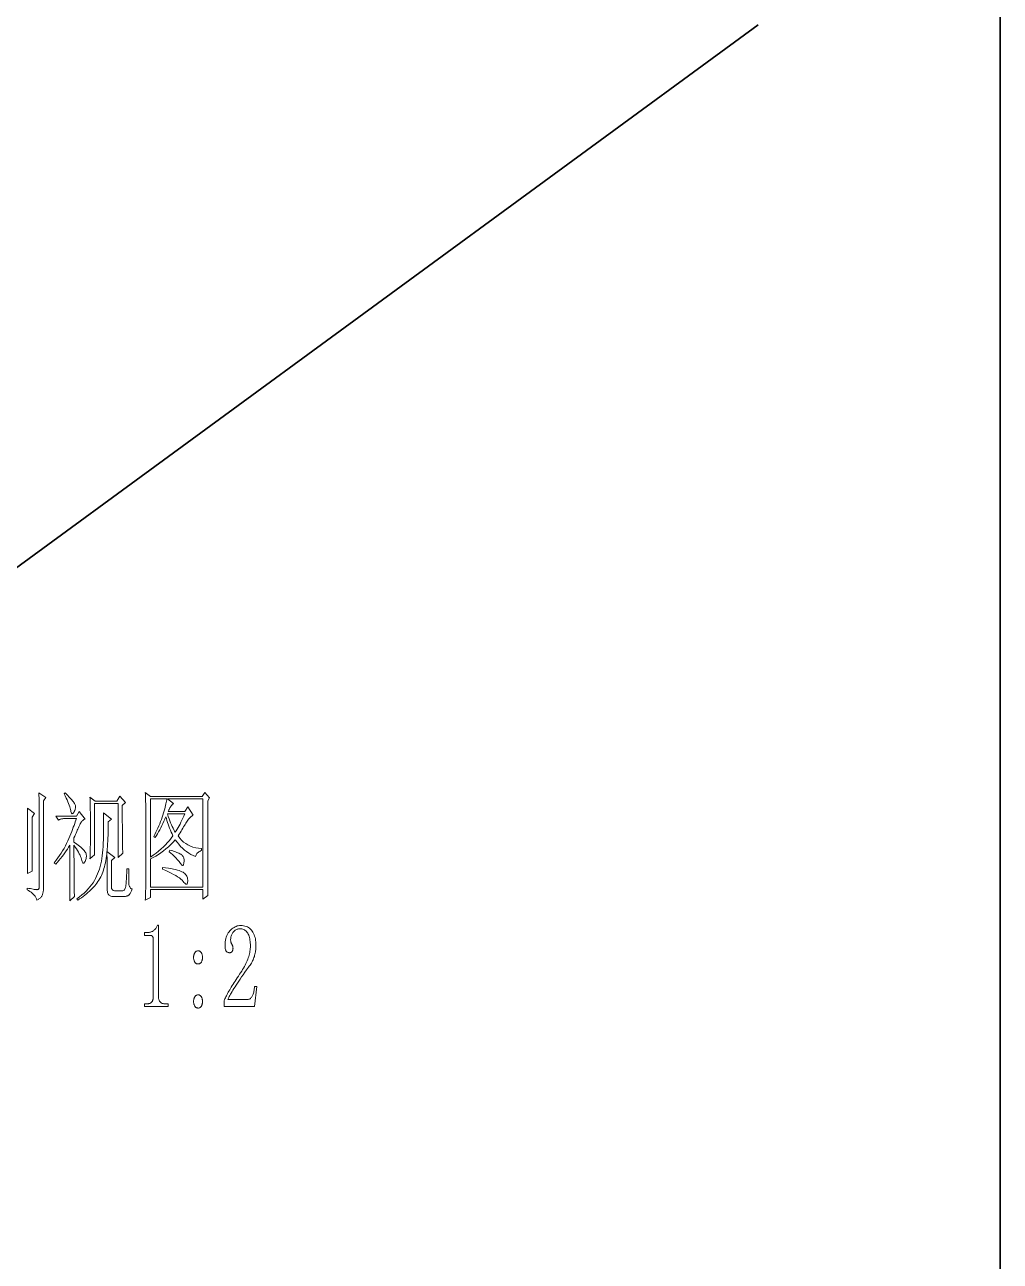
# Model space of a CAD drawing. Extents: x 20 to 415, y 10 to 290.
# Drawn here: x 373.4 to 415, y 132.9 to 185.6 of the extents above; entities that cross this region are included whole.
import ezdxf

# ---------------------------------------------------------------- set-up
doc = ezdxf.new("R2010")
doc.units = 0

msp = doc.modelspace()

# ---------------------------------------------------------------- linework, layer by layer
at = {"color": 7, "lineweight": 35}
for p, q in [((415, 10), (415, 290)), ((371.948, 161.649), (404.678, 185.61))]:
    msp.add_line(p, q, dxfattribs=at)
at = {"color": 7, "lineweight": 13}
for points in [[(374.025, 148.872), (374.024, 148.846), (374.022, 148.822), (374.018, 148.8), (374.014, 148.781), (374.007, 148.765), (374, 148.751), (373.99, 148.74), (373.98, 148.732), (373.968, 148.726), (373.955, 148.722), (373.938, 148.721), (373.914, 148.722), (373.885, 148.724), (373.849, 148.729), (373.807, 148.735), (373.759, 148.743), (373.705, 148.752), (373.644, 148.764), (373.578, 148.777), (373.505, 148.792), (373.505, 148.712), (373.567, 148.683), (373.624, 148.65), (373.677, 148.614), (373.726, 148.575), (373.77, 148.532), (373.81, 148.487), (373.845, 148.438), (373.876, 148.386), (373.903, 148.331), (373.925, 148.272), (373.956, 148.289), (373.985, 148.306), (374.012, 148.324), (374.037, 148.343), (374.06, 148.362), (374.081, 148.383), (374.1, 148.404), (374.117, 148.426), (374.132, 148.449), (374.145, 148.472), (374.156, 148.497), (374.166, 148.524), (374.175, 148.553), (374.183, 148.584), (374.19, 148.617), (374.195, 148.652), (374.199, 148.689), (374.202, 148.728), (374.204, 148.769), (374.205, 148.812), (374.205, 152.512), (374.305, 152.652), (374.005, 152.852), (374.009, 152.79), (374.012, 152.722), (374.015, 152.649), (374.018, 152.571), (374.02, 152.487), (374.022, 152.399), (374.023, 152.305), (374.024, 152.206), (374.025, 152.102), (374.025, 151.992)], [(375.085, 152.812), (375.131, 152.719), (375.173, 152.63), (375.211, 152.546), (375.245, 152.467), (375.275, 152.392), (375.301, 152.323), (375.323, 152.258), (375.341, 152.198), (375.355, 152.143), (375.365, 152.092), (375.373, 152.049), (375.384, 152.014), (375.395, 151.988), (375.408, 151.971), (375.422, 151.962), (375.438, 151.963), (375.455, 151.972), (375.474, 151.99), (375.493, 152.017), (375.515, 152.052), (375.535, 152.092), (375.55, 152.13), (375.562, 152.168), (375.569, 152.204), (375.572, 152.24), (375.571, 152.274), (375.566, 152.308), (375.556, 152.34), (375.543, 152.372), (375.525, 152.402), (375.503, 152.434), (375.477, 152.468), (375.447, 152.506), (375.413, 152.546), (375.375, 152.59), (375.333, 152.636), (375.287, 152.686), (375.237, 152.738), (375.183, 152.794), (375.125, 152.852)], [(377.565, 152.312), (377.705, 152.432), (377.465, 152.712), (377.325, 152.492), (376.405, 152.492), (376.185, 152.672), (376.189, 152.587), (376.192, 152.49), (376.195, 152.383), (376.198, 152.264), (376.2, 152.135), (376.202, 151.994), (376.203, 151.843), (376.204, 151.68), (376.205, 151.507), (376.205, 151.322), (376.205, 151.138), (376.204, 150.967), (376.203, 150.807), (376.202, 150.66), (376.2, 150.525), (376.198, 150.402), (376.195, 150.291), (376.192, 150.193), (376.189, 150.106), (376.185, 150.032), (376.385, 150.212), (376.385, 152.392), (377.385, 152.392), (377.385, 150.092), (377.585, 150.272), (377.581, 150.35), (377.578, 150.456), (377.575, 150.59), (377.572, 150.752), (377.57, 150.942), (377.568, 151.16), (377.567, 151.406), (377.566, 151.68), (377.565, 151.982)], [(381.205, 152.512), (381.285, 152.632), (381.085, 152.872), (380.965, 152.692), (378.765, 152.692), (378.545, 152.872), (378.549, 152.789), (378.552, 152.708), (378.555, 152.628), (378.558, 152.549), (378.56, 152.472), (378.562, 152.397), (378.563, 152.324), (378.564, 152.252), (378.565, 152.181), (378.565, 152.112), (378.565, 149.092), (378.565, 149.009), (378.564, 148.925), (378.563, 148.842), (378.562, 148.76), (378.56, 148.677), (378.558, 148.596), (378.555, 148.514), (378.552, 148.433), (378.549, 148.353), (378.545, 148.272), (378.765, 148.392), (378.765, 148.732), (381.005, 148.732), (381.005, 148.312), (381.205, 148.472), (381.205, 148.537), (381.205, 148.604), (381.205, 148.672), (381.205, 148.741), (381.205, 148.812), (381.205, 148.885), (381.205, 148.96), (381.205, 149.036), (381.205, 149.113), (381.205, 149.192)], [(378.765, 152.592), (379.465, 152.592), (379.459, 152.546), (379.452, 152.494), (379.441, 152.438), (379.428, 152.376), (379.412, 152.31), (379.394, 152.238), (379.373, 152.162), (379.35, 152.08), (379.323, 151.994), (379.295, 151.902), (379.264, 151.809), (379.231, 151.716), (379.197, 151.623), (379.16, 151.531), (379.122, 151.44), (379.082, 151.349), (379.041, 151.259), (378.997, 151.17), (378.952, 151.081), (378.905, 150.992), (378.965, 150.952), (379.016, 151.03), (379.066, 151.109), (379.115, 151.191), (379.163, 151.276), (379.21, 151.362), (379.255, 151.452), (379.299, 151.543), (379.342, 151.637), (379.384, 151.734), (379.425, 151.832), (379.446, 151.752), (379.469, 151.672), (379.494, 151.591), (379.521, 151.509), (379.55, 151.427), (379.581, 151.345), (379.614, 151.263), (379.649, 151.18), (379.686, 151.096), (379.725, 151.012), (379.654, 150.917), (379.578, 150.823), (379.496, 150.73), (379.408, 150.638), (379.315, 150.547), (379.216, 150.458), (379.112, 150.37), (379.002, 150.283), (378.886, 150.197), (378.765, 150.112)], [(378.765, 148.832), (378.765, 150.032), (378.88, 150.091), (378.993, 150.155), (379.104, 150.224), (379.213, 150.298), (379.32, 150.377), (379.425, 150.462), (379.528, 150.552), (379.629, 150.647), (379.728, 150.747), (379.825, 150.852), (379.898, 150.752), (379.974, 150.657), (380.053, 150.569), (380.135, 150.488), (380.22, 150.412), (380.307, 150.344), (380.397, 150.281), (380.49, 150.225), (380.586, 150.176), (380.685, 150.132), (380.695, 150.167), (380.708, 150.2), (380.725, 150.231), (380.746, 150.26), (380.77, 150.287), (380.798, 150.312), (380.829, 150.335), (380.864, 150.356), (380.903, 150.375), (380.945, 150.392), (380.945, 150.472), (380.816, 150.485), (380.694, 150.507), (380.578, 150.538), (380.468, 150.578), (380.365, 150.627), (380.268, 150.686), (380.178, 150.754), (380.094, 150.831), (380.016, 150.917), (379.945, 151.012), (379.988, 151.083), (380.03, 151.151), (380.07, 151.217), (380.108, 151.28), (380.145, 151.34), (380.18, 151.398), (380.214, 151.453), (380.246, 151.505), (380.276, 151.555), (380.305, 151.602), (380.333, 151.647), (380.361, 151.688), (380.389, 151.725), (380.417, 151.759), (380.445, 151.79), (380.473, 151.817), (380.501, 151.841), (380.529, 151.862), (380.557, 151.879), (380.585, 151.892), (380.365, 152.252), (380.225, 152.052), (379.525, 152.052), (379.533, 152.076), (379.542, 152.1), (379.551, 152.123), (379.562, 152.145), (379.572, 152.167), (379.584, 152.189), (379.595, 152.211), (379.608, 152.232), (379.621, 152.252), (379.635, 152.272), (379.648, 152.292), (379.662, 152.309), (379.674, 152.325), (379.686, 152.34), (379.697, 152.352), (379.708, 152.364), (379.718, 152.373), (379.728, 152.381), (379.736, 152.388), (379.745, 152.392), (379.485, 152.592), (381.005, 152.592), (381.005, 148.832)], [(373.525, 149.412), (373.725, 149.512), (373.725, 149.572), (373.725, 149.632), (373.725, 149.692), (373.725, 149.752), (373.725, 149.812), (373.725, 149.872), (373.725, 149.932), (373.725, 149.992), (373.725, 150.052), (373.725, 150.112), (373.725, 151.812), (373.825, 151.972), (373.525, 152.192), (373.525, 152.135), (373.525, 152.074), (373.525, 152.01), (373.525, 151.943), (373.525, 151.872), (373.525, 151.799), (373.525, 151.722), (373.525, 151.642), (373.525, 151.559), (373.525, 151.472), (373.525, 150.112), (373.525, 150.033), (373.525, 149.956), (373.525, 149.881), (373.525, 149.808), (373.525, 149.737), (373.525, 149.668), (373.525, 149.601), (373.525, 149.536), (373.525, 149.473)], [(375.325, 148.252), (375.525, 148.432), (375.521, 148.497), (375.518, 148.596), (375.515, 148.729), (375.512, 148.896), (375.51, 149.097), (375.508, 149.332), (375.507, 149.601), (375.506, 149.904), (375.505, 150.241), (375.505, 150.612), (375.559, 150.534), (375.608, 150.459), (375.653, 150.387), (375.694, 150.318), (375.73, 150.252), (375.762, 150.19), (375.789, 150.131), (375.812, 150.075), (375.831, 150.022), (375.845, 149.972), (375.857, 149.929), (375.87, 149.895), (375.883, 149.871), (375.898, 149.856), (375.912, 149.85), (375.928, 149.854), (375.943, 149.867), (375.96, 149.889), (375.977, 149.921), (375.995, 149.962), (376.011, 150.008), (376.022, 150.052), (376.03, 150.094), (376.033, 150.135), (376.032, 150.175), (376.027, 150.213), (376.018, 150.25), (376.004, 150.286), (375.987, 150.32), (375.965, 150.352), (375.939, 150.385), (375.908, 150.42), (375.873, 150.456), (375.834, 150.493), (375.79, 150.532), (375.742, 150.573), (375.689, 150.616), (375.632, 150.66), (375.571, 150.705), (375.505, 150.752), (375.505, 150.932), (375.536, 151.003), (375.566, 151.07), (375.594, 151.134), (375.622, 151.195), (375.647, 151.252), (375.672, 151.307), (375.694, 151.358), (375.716, 151.406), (375.736, 151.451), (375.755, 151.492), (375.773, 151.531), (375.793, 151.566), (375.813, 151.598), (375.835, 151.627), (375.857, 151.652), (375.881, 151.675), (375.905, 151.694), (375.931, 151.71), (375.957, 151.723), (375.985, 151.732), (375.725, 152.052), (375.605, 151.852), (374.725, 151.852), (374.845, 151.692), (374.869, 151.704), (374.894, 151.714), (374.92, 151.723), (374.947, 151.731), (374.975, 151.737), (375.003, 151.743), (375.032, 151.747), (375.062, 151.75), (375.093, 151.752), (375.125, 151.752), (375.605, 151.752), (375.584, 151.686), (375.56, 151.616), (375.534, 151.541), (375.506, 151.463), (375.475, 151.38), (375.442, 151.293), (375.406, 151.201), (375.368, 151.106), (375.328, 151.006), (375.285, 150.902), (375.239, 150.797), (375.19, 150.692), (375.137, 150.587), (375.08, 150.483), (375.02, 150.38), (374.956, 150.277), (374.889, 150.175), (374.818, 150.074), (374.743, 149.973), (374.665, 149.872), (374.725, 149.812), (374.796, 149.892), (374.864, 149.972), (374.93, 150.052), (374.994, 150.132), (375.055, 150.212), (375.114, 150.292), (375.17, 150.372), (375.224, 150.452), (375.276, 150.532), (375.325, 150.612), (375.325, 150.232), (375.325, 149.884), (375.325, 149.568), (375.325, 149.284), (375.325, 149.032), (375.325, 148.812), (375.325, 148.624), (375.325, 148.468), (375.325, 148.344)], [(376.765, 151.992), (376.768, 151.781), (376.77, 151.579), (376.77, 151.386), (376.768, 151.202), (376.765, 151.027), (376.76, 150.862), (376.754, 150.706), (376.746, 150.559), (376.736, 150.421), (376.725, 150.292), (376.711, 150.17), (376.694, 150.05), (376.673, 149.934), (376.648, 149.82), (376.62, 149.71), (376.588, 149.602), (376.553, 149.498), (376.514, 149.396), (376.471, 149.298), (376.425, 149.202), (376.374, 149.109), (376.316, 149.017), (376.252, 148.927), (376.182, 148.838), (376.105, 148.75), (376.022, 148.664), (375.932, 148.579), (375.836, 148.495), (375.734, 148.413), (375.625, 148.332), (375.665, 148.272), (375.743, 148.325), (375.82, 148.378), (375.893, 148.431), (375.964, 148.485), (376.032, 148.54), (376.098, 148.595), (376.161, 148.651), (376.222, 148.708), (376.279, 148.765), (376.335, 148.822), (376.387, 148.881), (376.437, 148.941), (376.484, 149.003), (376.528, 149.066), (376.57, 149.13), (376.608, 149.196), (376.644, 149.263), (376.677, 149.331), (376.707, 149.401), (376.735, 149.472), (376.76, 149.546), (376.784, 149.622), (376.806, 149.702), (376.826, 149.784), (376.845, 149.87), (376.862, 149.958), (376.878, 150.05), (376.892, 150.144), (376.904, 150.242), (376.915, 150.342), (376.924, 150.447), (376.933, 150.556), (376.94, 150.671), (376.947, 150.79), (376.952, 150.915), (376.957, 151.044), (376.96, 151.179), (376.963, 151.318), (376.964, 151.463), (376.965, 151.612), (377.105, 151.732)], [(379.485, 151.952), (380.225, 151.952), (380.185, 151.858), (380.145, 151.768), (380.105, 151.681), (380.065, 151.597), (380.025, 151.517), (379.985, 151.441), (379.945, 151.369), (379.905, 151.3), (379.865, 151.234), (379.825, 151.172), (379.793, 151.223), (379.76, 151.28), (379.727, 151.343), (379.694, 151.412), (379.66, 151.487), (379.626, 151.568), (379.591, 151.655), (379.556, 151.748), (379.521, 151.847)], [(376.925, 148.692), (376.927, 148.643), (376.934, 148.599), (376.946, 148.56), (376.963, 148.526), (376.985, 148.497), (377.011, 148.474), (377.042, 148.456), (377.078, 148.443), (377.119, 148.435), (377.165, 148.432), (377.665, 148.432), (377.685, 148.433), (377.704, 148.435), (377.723, 148.438), (377.742, 148.442), (377.76, 148.447), (377.778, 148.454), (377.795, 148.462), (377.812, 148.471), (377.829, 148.481), (377.845, 148.492), (377.861, 148.506), (377.876, 148.522), (377.891, 148.541), (377.906, 148.563), (377.92, 148.587), (377.934, 148.615), (377.947, 148.645), (377.96, 148.678), (377.973, 148.714), (377.985, 148.752), (377.958, 148.762), (377.934, 148.775), (377.913, 148.792), (377.895, 148.812), (377.88, 148.835), (377.867, 148.862), (377.857, 148.892), (377.85, 148.925), (377.846, 148.962), (377.845, 149.002), (377.845, 149.046), (377.845, 149.094), (377.845, 149.145), (377.845, 149.201), (377.845, 149.26), (377.845, 149.323), (377.845, 149.389), (377.845, 149.46), (377.845, 149.534), (377.845, 149.612), (377.765, 149.612), (377.761, 149.545), (377.757, 149.478), (377.753, 149.412), (377.749, 149.347), (377.745, 149.282), (377.741, 149.219), (377.737, 149.156), (377.733, 149.094), (377.729, 149.033), (377.725, 148.972), (377.72, 148.915), (377.712, 148.864), (377.702, 148.819), (377.69, 148.78), (377.675, 148.747), (377.658, 148.72), (377.638, 148.699), (377.616, 148.684), (377.592, 148.675), (377.565, 148.672), (377.265, 148.672), (377.234, 148.674), (377.207, 148.679), (377.183, 148.687), (377.162, 148.698), (377.145, 148.712), (377.13, 148.73), (377.119, 148.751), (377.111, 148.775), (377.106, 148.802), (377.105, 148.832), (377.105, 149.972), (377.245, 150.092), (376.905, 150.352), (376.909, 150.263), (376.912, 150.178), (376.915, 150.098), (376.918, 150.023), (376.92, 149.952), (376.922, 149.887), (376.923, 149.826), (376.924, 149.77), (376.925, 149.719), (376.925, 149.672)], [(379.585, 150.412), (379.565, 150.332), (379.634, 150.273), (379.699, 150.217), (379.759, 150.162), (379.814, 150.11), (379.865, 150.06), (379.91, 150.012), (379.951, 149.966), (379.987, 149.923), (380.018, 149.881), (380.045, 149.842), (380.068, 149.809), (380.089, 149.783), (380.109, 149.766), (380.126, 149.758), (380.142, 149.757), (380.156, 149.766), (380.169, 149.782), (380.179, 149.807), (380.188, 149.841), (380.195, 149.882), (380.199, 149.927), (380.2, 149.969), (380.197, 150.009), (380.192, 150.046), (380.182, 150.08), (380.17, 150.112), (380.153, 150.141), (380.134, 150.167), (380.111, 150.191), (380.085, 150.212), (380.055, 150.232), (380.02, 150.252), (379.981, 150.272), (379.938, 150.292), (379.89, 150.312), (379.838, 150.332), (379.781, 150.352), (379.72, 150.372), (379.655, 150.392)], [(379.285, 149.672), (379.285, 149.592), (379.416, 149.537), (379.537, 149.482), (379.649, 149.428), (379.75, 149.375), (379.842, 149.322), (379.924, 149.271), (379.997, 149.22), (380.059, 149.17), (380.112, 149.121), (380.155, 149.072), (380.191, 149.029), (380.224, 148.996), (380.253, 148.972), (380.278, 148.959), (380.3, 148.955), (380.318, 148.961), (380.333, 148.976), (380.344, 149.002), (380.351, 149.037), (380.355, 149.082), (380.355, 149.131), (380.35, 149.178), (380.341, 149.222), (380.328, 149.263), (380.31, 149.302), (380.288, 149.339), (380.261, 149.374), (380.23, 149.406), (380.195, 149.435), (380.155, 149.462), (380.108, 149.488), (380.053, 149.512), (379.988, 149.536), (379.915, 149.558), (379.832, 149.58), (379.741, 149.6), (379.64, 149.62), (379.531, 149.638), (379.412, 149.656)], [(379.105, 147.212), (379.105, 144.172), (379.105, 144.141), (379.108, 144.112), (379.111, 144.084), (379.116, 144.057), (379.122, 144.032), (379.13, 144.009), (379.139, 143.988), (379.15, 143.968), (379.161, 143.949), (379.175, 143.932), (379.189, 143.917), (379.206, 143.904), (379.223, 143.892), (379.242, 143.881), (379.262, 143.872), (379.284, 143.865), (379.307, 143.86), (379.332, 143.856), (379.357, 143.853), (379.385, 143.852), (379.525, 143.852), (379.525, 143.732), (378.505, 143.732), (378.505, 143.852), (378.625, 143.852), (378.652, 143.853), (378.678, 143.856), (378.702, 143.86), (378.724, 143.865), (378.745, 143.872), (378.764, 143.881), (378.782, 143.892), (378.798, 143.904), (378.812, 143.917), (378.825, 143.932), (378.836, 143.949), (378.846, 143.968), (378.855, 143.988), (378.863, 144.009), (378.87, 144.032), (378.875, 144.057), (378.879, 144.084), (378.882, 144.112), (378.884, 144.141), (378.885, 144.172), (378.885, 146.592), (378.884, 146.608), (378.884, 146.623), (378.882, 146.638), (378.88, 146.652), (378.877, 146.665), (378.874, 146.678), (378.87, 146.69), (378.866, 146.701), (378.86, 146.712), (378.855, 146.722), (378.848, 146.732), (378.841, 146.74), (378.832, 146.748), (378.823, 146.754), (378.812, 146.76), (378.801, 146.764), (378.788, 146.768), (378.775, 146.77), (378.76, 146.772), (378.745, 146.772), (378.505, 146.772), (378.505, 146.892), (378.625, 146.892), (378.656, 146.893), (378.687, 146.896), (378.716, 146.9), (378.745, 146.905), (378.772, 146.912), (378.799, 146.921), (378.824, 146.932), (378.849, 146.944), (378.872, 146.957), (378.895, 146.972), (378.916, 146.989), (378.937, 147.008), (378.956, 147.028), (378.975, 147.049), (378.992, 147.072), (379.009, 147.097), (379.024, 147.124), (379.039, 147.152), (379.052, 147.181), (379.065, 147.212)], [(383.025, 146.312), (383.024, 146.383), (383.02, 146.45), (383.015, 146.513), (383.007, 146.573), (382.997, 146.63), (382.985, 146.683), (382.971, 146.733), (382.954, 146.78), (382.936, 146.823), (382.915, 146.862), (382.892, 146.898), (382.866, 146.931), (382.839, 146.959), (382.809, 146.984), (382.777, 147.005), (382.743, 147.022), (382.707, 147.035), (382.668, 147.045), (382.628, 147.05), (382.585, 147.052), (382.553, 147.051), (382.522, 147.047), (382.492, 147.041), (382.463, 147.032), (382.435, 147.02), (382.407, 147.006), (382.38, 146.989), (382.354, 146.969), (382.329, 146.947), (382.305, 146.922), (382.282, 146.896), (382.262, 146.868), (382.244, 146.838), (382.228, 146.807), (382.215, 146.775), (382.204, 146.741), (382.196, 146.706), (382.19, 146.67), (382.186, 146.632), (382.185, 146.592), (382.185, 146.569), (382.187, 146.546), (382.189, 146.524), (382.193, 146.503), (382.197, 146.482), (382.203, 146.463), (382.209, 146.444), (382.217, 146.426), (382.225, 146.409), (382.235, 146.392), (382.244, 146.376), (382.253, 146.36), (382.26, 146.344), (382.267, 146.328), (382.272, 146.312), (382.277, 146.296), (382.28, 146.28), (382.283, 146.264), (382.284, 146.248), (382.285, 146.232), (382.284, 146.213), (382.283, 146.194), (382.281, 146.177), (382.278, 146.16), (382.275, 146.145), (382.27, 146.13), (382.265, 146.117), (382.259, 146.104), (382.252, 146.093), (382.245, 146.082), (382.237, 146.073), (382.228, 146.064), (382.219, 146.057), (382.21, 146.05), (382.2, 146.045), (382.19, 146.04), (382.179, 146.037), (382.168, 146.034), (382.157, 146.033), (382.145, 146.032), (382.125, 146.033), (382.107, 146.035), (382.089, 146.039), (382.073, 146.044), (382.057, 146.05), (382.043, 146.058), (382.029, 146.067), (382.017, 146.077), (382.005, 146.089), (381.995, 146.102), (381.985, 146.117), (381.977, 146.134), (381.969, 146.152), (381.963, 146.173), (381.957, 146.195), (381.953, 146.219), (381.949, 146.244), (381.947, 146.272), (381.945, 146.301), (381.945, 146.332), (381.947, 146.414), (381.953, 146.492), (381.964, 146.566), (381.978, 146.636), (381.997, 146.702), (382.02, 146.764), (382.048, 146.822), (382.079, 146.876), (382.115, 146.926), (382.155, 146.972), (382.197, 147.014), (382.24, 147.052), (382.283, 147.085), (382.328, 147.113), (382.372, 147.137), (382.418, 147.157), (382.463, 147.173), (382.51, 147.184), (382.557, 147.19), (382.605, 147.192), (382.671, 147.19), (382.734, 147.183), (382.793, 147.171), (382.848, 147.154), (382.9, 147.132), (382.948, 147.106), (382.993, 147.075), (383.034, 147.039), (383.071, 146.998), (383.105, 146.952), (383.135, 146.903), (383.162, 146.852), (383.186, 146.798), (383.207, 146.741), (383.225, 146.682), (383.239, 146.621), (383.25, 146.558), (383.258, 146.492), (383.263, 146.423), (383.265, 146.352), (383.264, 146.304), (383.262, 146.256), (383.258, 146.208), (383.254, 146.16), (383.247, 146.112), (383.24, 146.064), (383.23, 146.016), (383.22, 145.968), (383.208, 145.92), (383.195, 145.872), (383.18, 145.825), (383.162, 145.777), (383.143, 145.73), (383.121, 145.684), (383.097, 145.637), (383.071, 145.592), (383.043, 145.546), (383.012, 145.501), (382.98, 145.457), (382.945, 145.412), (382.867, 145.302), (382.792, 145.197), (382.721, 145.095), (382.654, 144.998), (382.59, 144.905), (382.53, 144.816), (382.473, 144.731), (382.42, 144.651), (382.371, 144.574), (382.325, 144.502), (382.283, 144.435), (382.244, 144.372), (382.209, 144.313), (382.178, 144.259), (382.15, 144.21), (382.126, 144.165), (382.105, 144.125), (382.088, 144.09), (382.075, 144.059), (382.065, 144.032), (382.885, 144.032), (382.912, 144.034), (382.938, 144.038), (382.963, 144.045), (382.987, 144.055), (383.01, 144.067), (383.031, 144.083), (383.051, 144.101), (383.07, 144.122), (383.088, 144.146), (383.105, 144.172), (383.12, 144.202), (383.134, 144.234), (383.147, 144.269), (383.159, 144.307), (383.17, 144.347), (383.179, 144.391), (383.187, 144.437), (383.194, 144.486), (383.2, 144.538), (383.205, 144.592), (383.305, 144.592), (383.205, 143.732), (381.905, 143.732), (381.905, 143.992), (381.922, 144.029), (381.94, 144.068), (381.96, 144.109), (381.982, 144.152), (382.005, 144.197), (382.03, 144.244), (382.056, 144.293), (382.084, 144.344), (382.114, 144.397), (382.145, 144.452), (382.178, 144.509), (382.213, 144.568), (382.25, 144.629), (382.289, 144.692), (382.33, 144.757), (382.373, 144.824), (382.418, 144.893), (382.465, 144.964), (382.514, 145.037), (382.565, 145.112), (382.611, 145.18), (382.656, 145.247), (382.697, 145.313), (382.736, 145.378), (382.772, 145.442), (382.806, 145.506), (382.837, 145.569), (382.866, 145.631), (382.891, 145.692), (382.915, 145.752), (382.936, 145.812), (382.954, 145.871), (382.971, 145.929), (382.985, 145.986), (382.997, 146.042), (383.007, 146.098), (383.015, 146.153), (383.02, 146.207), (383.024, 146.26)], [(380.985, 145.832), (380.984, 145.809), (380.983, 145.786), (380.98, 145.764), (380.977, 145.743), (380.972, 145.722), (380.967, 145.703), (380.96, 145.684), (380.953, 145.666), (380.944, 145.649), (380.935, 145.632), (380.924, 145.617), (380.914, 145.604), (380.902, 145.592), (380.89, 145.581), (380.877, 145.572), (380.864, 145.565), (380.85, 145.56), (380.836, 145.556), (380.82, 145.553), (380.805, 145.552), (380.785, 145.553), (380.767, 145.556), (380.749, 145.56), (380.733, 145.565), (380.717, 145.572), (380.703, 145.581), (380.689, 145.592), (380.677, 145.604), (380.665, 145.617), (380.655, 145.632), (380.645, 145.649), (380.637, 145.666), (380.629, 145.684), (380.623, 145.703), (380.617, 145.722), (380.613, 145.743), (380.609, 145.764), (380.607, 145.786), (380.605, 145.809), (380.605, 145.832), (380.605, 145.856), (380.607, 145.879), (380.609, 145.901), (380.613, 145.922), (380.617, 145.942), (380.623, 145.962), (380.629, 145.981), (380.637, 145.999), (380.645, 146.016), (380.655, 146.032), (380.665, 146.048), (380.677, 146.061), (380.689, 146.073), (380.703, 146.084), (380.717, 146.092), (380.733, 146.1), (380.749, 146.105), (380.767, 146.109), (380.785, 146.112), (380.805, 146.112), (380.82, 146.112), (380.836, 146.109), (380.85, 146.105), (380.864, 146.1), (380.877, 146.092), (380.89, 146.084), (380.902, 146.073), (380.914, 146.061), (380.924, 146.048), (380.935, 146.032), (380.944, 146.016), (380.953, 145.999), (380.96, 145.981), (380.967, 145.962), (380.972, 145.942), (380.977, 145.922), (380.98, 145.901), (380.983, 145.879), (380.984, 145.856)], [(380.985, 143.952), (380.984, 143.929), (380.983, 143.906), (380.98, 143.884), (380.977, 143.863), (380.972, 143.842), (380.967, 143.823), (380.96, 143.804), (380.953, 143.786), (380.944, 143.769), (380.935, 143.752), (380.924, 143.737), (380.914, 143.724), (380.902, 143.712), (380.89, 143.701), (380.877, 143.692), (380.864, 143.685), (380.85, 143.68), (380.836, 143.676), (380.82, 143.673), (380.805, 143.672), (380.785, 143.673), (380.767, 143.676), (380.749, 143.68), (380.733, 143.685), (380.717, 143.692), (380.703, 143.701), (380.689, 143.712), (380.677, 143.724), (380.665, 143.737), (380.655, 143.752), (380.645, 143.769), (380.637, 143.786), (380.629, 143.804), (380.623, 143.823), (380.617, 143.842), (380.613, 143.863), (380.609, 143.884), (380.607, 143.906), (380.605, 143.929), (380.605, 143.952), (380.605, 143.976), (380.607, 143.999), (380.609, 144.021), (380.613, 144.042), (380.617, 144.062), (380.623, 144.082), (380.629, 144.101), (380.637, 144.119), (380.645, 144.136), (380.655, 144.152), (380.665, 144.168), (380.677, 144.181), (380.689, 144.193), (380.703, 144.204), (380.717, 144.212), (380.733, 144.22), (380.749, 144.225), (380.767, 144.229), (380.785, 144.232), (380.805, 144.232), (380.82, 144.232), (380.836, 144.229), (380.85, 144.225), (380.864, 144.22), (380.877, 144.212), (380.89, 144.204), (380.902, 144.193), (380.914, 144.181), (380.924, 144.168), (380.935, 144.152), (380.944, 144.136), (380.953, 144.119), (380.96, 144.101), (380.967, 144.082), (380.972, 144.062), (380.977, 144.042), (380.98, 144.021), (380.983, 143.999), (380.984, 143.976)]]:
    msp.add_lwpolyline(points, close=True, dxfattribs=at)

doc.saveas('drawing.dxf')
